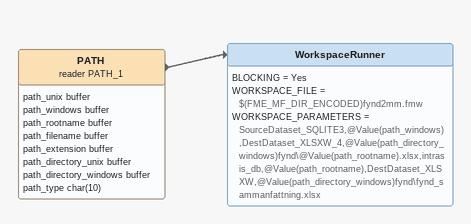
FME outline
PATH (reader PATH_1)
    attributes: path_unix buffer, path_windows buffer, path_rootname buffer, path_filename buffer, path_extension buffer, path_directory_unix buffer, path_directory_windows buffer, path_type char(10)
    -> WorkspaceRunner
WorkspaceRunner
    BLOCKING = Yes
    WORKSPACE_FILE = $(FME_MF_DIR_ENCODED)fynd2mm.fmw
    WORKSPACE_PARAMETERS = SourceDataset_SQLITE3,@Value(path_windows),DestDataset_XLSXW_4,@Value(path_directory_windows)fynd\@Value(path_rootname).xlsx,intrasis_db,@Value(path_rootname),DestDataset_XLSXW,@Value(path_directory_windows)fynd\fynd_sammanfattning.xlsx
